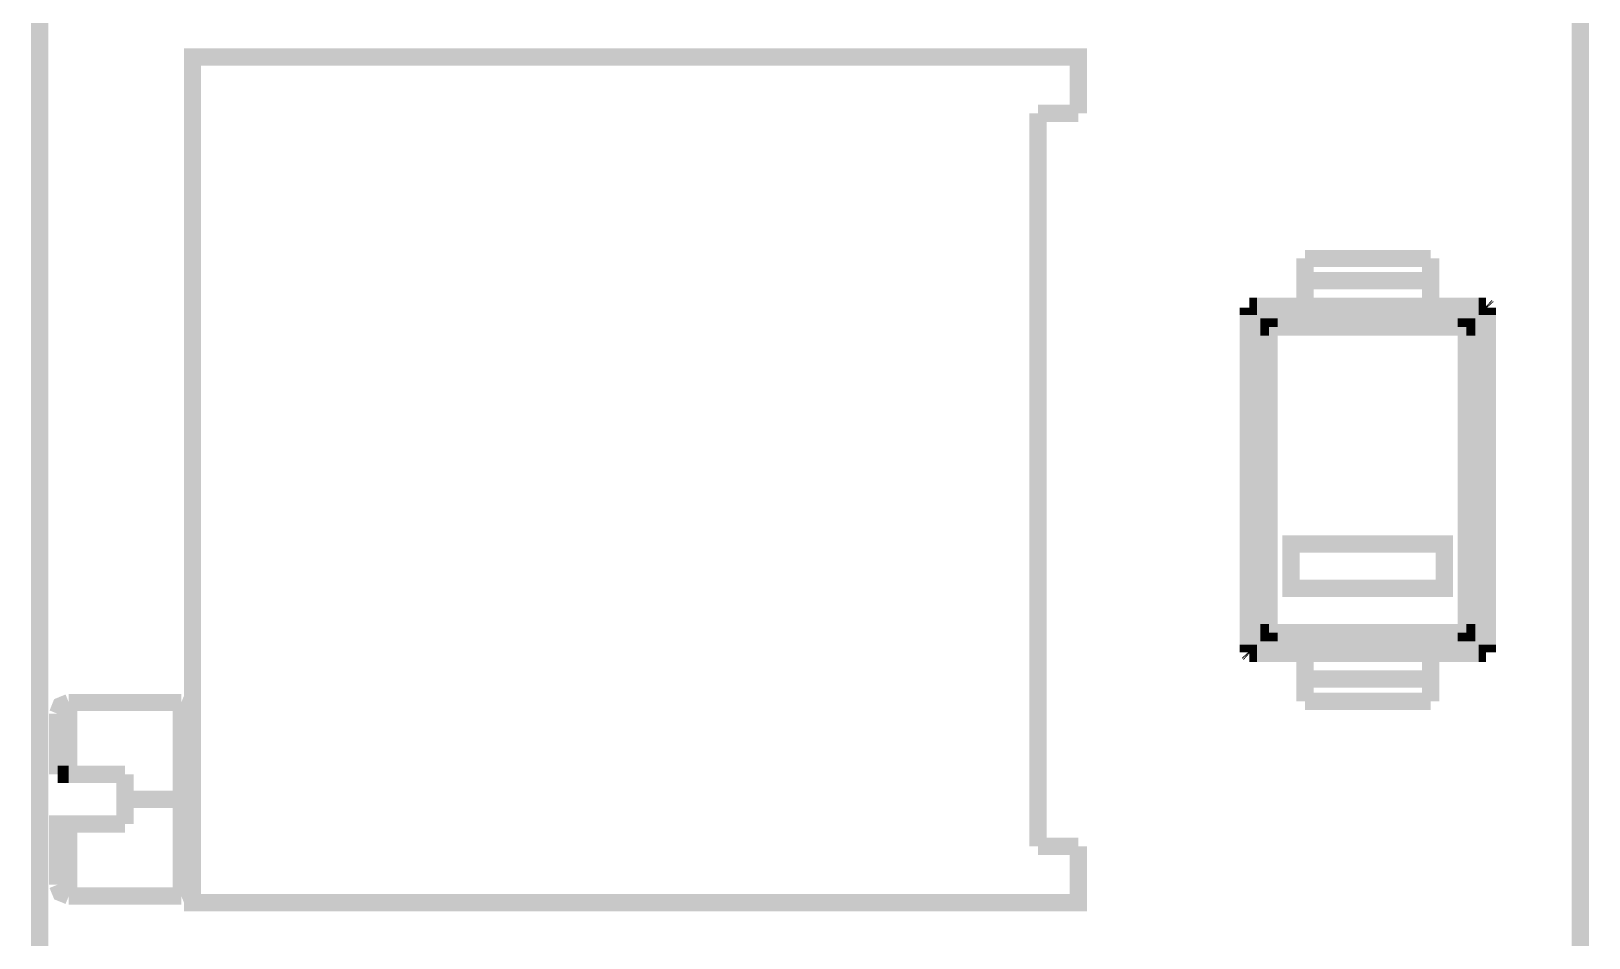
# Model space of a CAD drawing. Header units: inches. Extents: x -2.28 to 2.28, y -1.44 to 1.48.
# Drawn here: x -1.752 to -1.032, y -0.047 to 0.372 of the extents above; entities that cross this region are included whole.
import ezdxf

# ---------------------------------------------------------------- set-up
doc = ezdxf.new("R2010")
doc.units = ezdxf.units.IN
doc.layers.get('0').update_dxf_attribs({"linetype": 'CONTINUOUS'})

msp = doc.modelspace()

# ---------------------------------------------------------------- linework, layer by layer
at = {"const_width": 0.008}
for points in [[(-1.748031, -0.285543), (-1.748031, 1.147528)], [(-1.748031, -0.285543), (-1.748031, 1.147528)], [(-1.748031, -0.285543), (-1.748031, 1.147528)], [(-1.035591, 1.147528), (-1.035591, -0.285543)], [(-1.035591, 1.147528), (-1.035591, -0.285543)], [(-1.035591, 1.147528), (-1.035591, -0.285543)], [(-1.26765, 0.33437), (-1.26765, 0.36037), (-1.677409, 0.36037), (-1.677409, -0.03067), (-1.26765, -0.03067), (-1.26765, -0.00467)], [(-1.26765, 0.33437), (-1.26765, 0.36037), (-1.677409, 0.36037), (-1.677409, -0.03067), (-1.26765, -0.03067), (-1.26765, -0.00467)], [(-1.26765, 0.33437), (-1.26765, 0.36037), (-1.677409, 0.36037), (-1.677409, -0.03067), (-1.26765, -0.03067), (-1.26765, -0.00467)], [(-1.26765, 0.33437), (-1.28637, 0.33437)], [(-1.28637, -0.00467), (-1.28637, 0.33437)], [(-1.26765, 0.33437), (-1.28637, 0.33437)], [(-1.28637, -0.00467), (-1.28637, 0.33437)], [(-1.26765, 0.33437), (-1.28637, 0.33437)], [(-1.28637, -0.00467), (-1.28637, 0.33437)], [(-1.162929, 0.267213), (-1.104787, 0.267213)], [(-1.162929, 0.256976), (-1.162929, 0.267213)], [(-1.162929, 0.267213), (-1.104787, 0.267213)], [(-1.162929, 0.256976), (-1.162929, 0.267213)], [(-1.162929, 0.267213), (-1.104787, 0.267213)], [(-1.162929, 0.256976), (-1.162929, 0.267213)], [(-1.104787, 0.256976), (-1.104787, 0.267213)], [(-1.104787, 0.256976), (-1.104787, 0.267213)], [(-1.104787, 0.256976), (-1.104787, 0.267213)], [(-1.162929, 0.256976), (-1.162929, 0.245102)], [(-1.104787, 0.256976), (-1.162929, 0.256976)], [(-1.162929, 0.256976), (-1.162929, 0.245102)], [(-1.104787, 0.256976), (-1.162929, 0.256976)], [(-1.162929, 0.256976), (-1.162929, 0.245102)], [(-1.104787, 0.256976), (-1.162929, 0.256976)], [(-1.104787, 0.245102), (-1.104787, 0.256976)], [(-1.104787, 0.245102), (-1.104787, 0.256976)], [(-1.104787, 0.245102), (-1.104787, 0.256976)], [(-1.189134, 0.24107), (-1.189134, 0.244531)], [(-1.189134, 0.24107), (-1.189134, 0.244531)], [(-1.189134, 0.24107), (-1.189134, 0.244531)], [(-1.189134, 0.088631), (-1.189134, 0.24107)], [(-1.189134, 0.24107), (-1.183557, 0.235494)], [(-1.189134, 0.088631), (-1.189134, 0.24107)], [(-1.189134, 0.24107), (-1.183557, 0.235494)], [(-1.189134, 0.088631), (-1.189134, 0.24107)], [(-1.189134, 0.24107), (-1.183557, 0.235494)], [(-1.185102, 0.245102), (-1.188562, 0.245102)], [(-1.185102, 0.245102), (-1.188562, 0.245102)], [(-1.185102, 0.245102), (-1.188562, 0.245102)], [(-1.082615, 0.245102), (-1.104787, 0.245102), (-1.162929, 0.245102), (-1.185102, 0.245102)], [(-1.185102, 0.245102), (-1.179525, 0.239526)], [(-1.082615, 0.245102), (-1.104787, 0.245102), (-1.162929, 0.245102), (-1.185102, 0.245102)], [(-1.185102, 0.245102), (-1.179525, 0.239526)], [(-1.082615, 0.245102), (-1.104787, 0.245102), (-1.162929, 0.245102), (-1.185102, 0.245102)], [(-1.185102, 0.245102), (-1.179525, 0.239526)], [(-1.088191, 0.239526), (-1.082615, 0.245102)], [(-1.088191, 0.239526), (-1.082615, 0.245102)], [(-1.088191, 0.239526), (-1.082615, 0.245102)], [(-1.078583, 0.24107), (-1.084159, 0.235494)], [(-1.078583, 0.24107), (-1.084159, 0.235494)], [(-1.078583, 0.24107), (-1.084159, 0.235494)], [(-1.079154, 0.245102), (-1.082615, 0.245102)], [(-1.079154, 0.245102), (-1.082615, 0.245102)], [(-1.079154, 0.245102), (-1.082615, 0.245102)], [(-1.078854, 0.244831), (-1.079154, 0.245102)], [(-1.078854, 0.244831), (-1.079154, 0.245102)], [(-1.078854, 0.244831), (-1.079154, 0.245102)], [(-1.078854, 0.244831), (-1.078583, 0.244531)], [(-1.078854, 0.244831), (-1.078583, 0.244531)], [(-1.078854, 0.244831), (-1.078583, 0.244531)], [(-1.078583, 0.244531), (-1.078583, 0.24107)], [(-1.078583, 0.244531), (-1.078583, 0.24107)], [(-1.078583, 0.244531), (-1.078583, 0.24107)], [(-1.078583, 0.088631), (-1.078583, 0.24107)], [(-1.078583, 0.088631), (-1.078583, 0.24107)], [(-1.078583, 0.088631), (-1.078583, 0.24107)], [(-1.179526, 0.239526), (-1.18235, 0.238319), (-1.183558, 0.235494)], [(-1.179526, 0.239526), (-1.18235, 0.238319), (-1.183558, 0.235494)], [(-1.179526, 0.239526), (-1.18235, 0.238319), (-1.183558, 0.235494)], [(-1.183557, 0.235494), (-1.179525, 0.235494)], [(-1.183557, 0.094207), (-1.183557, 0.235494)], [(-1.183557, 0.235494), (-1.179525, 0.235494)], [(-1.183557, 0.094207), (-1.183557, 0.235494)], [(-1.183557, 0.235494), (-1.179525, 0.235494)], [(-1.183557, 0.094207), (-1.183557, 0.235494)], [(-1.179525, 0.239526), (-1.088191, 0.239526)], [(-1.179525, 0.235494), (-1.179525, 0.239526)], [(-1.179525, 0.239526), (-1.088191, 0.239526)], [(-1.179525, 0.235494), (-1.179525, 0.239526)], [(-1.179525, 0.239526), (-1.088191, 0.239526)], [(-1.179525, 0.235494), (-1.179525, 0.239526)], [(-1.179525, 0.235494), (-1.179525, 0.094207)], [(-1.088191, 0.094207), (-1.088191, 0.235494), (-1.179525, 0.235494)], [(-1.179525, 0.235494), (-1.179525, 0.094207)], [(-1.088191, 0.094207), (-1.088191, 0.235494), (-1.179525, 0.235494)], [(-1.179525, 0.235494), (-1.179525, 0.094207)], [(-1.088191, 0.094207), (-1.088191, 0.235494), (-1.179525, 0.235494)], [(-1.088191, 0.239526), (-1.088191, 0.235494)], [(-1.088191, 0.239526), (-1.085366, 0.238319), (-1.084158, 0.235494)], [(-1.088191, 0.239526), (-1.088191, 0.235494)], [(-1.088191, 0.239526), (-1.085366, 0.238319), (-1.084158, 0.235494)], [(-1.088191, 0.239526), (-1.088191, 0.235494)], [(-1.088191, 0.239526), (-1.085366, 0.238319), (-1.084158, 0.235494)], [(-1.088191, 0.235494), (-1.084159, 0.235494)], [(-1.088191, 0.235494), (-1.084159, 0.235494)], [(-1.088191, 0.235494), (-1.084159, 0.235494)], [(-1.084159, 0.235494), (-1.084159, 0.094207)], [(-1.084159, 0.235494), (-1.084159, 0.094207)], [(-1.084159, 0.235494), (-1.084159, 0.094207)], [(-1.169289, 0.11468), (-1.169289, 0.135152), (-1.098427, 0.135152), (-1.098427, 0.11468), (-1.169289, 0.11468)], [(-1.169289, 0.11468), (-1.169289, 0.135152), (-1.098427, 0.135152), (-1.098427, 0.11468), (-1.169289, 0.11468)], [(-1.169289, 0.11468), (-1.169289, 0.135152), (-1.098427, 0.135152), (-1.098427, 0.11468), (-1.169289, 0.11468)], [(-1.183557, 0.094207), (-1.189134, 0.088631)], [(-1.183557, 0.094207), (-1.189134, 0.088631)], [(-1.183557, 0.094207), (-1.189134, 0.088631)], [(-1.185102, 0.084598), (-1.179525, 0.090175)], [(-1.185102, 0.084598), (-1.179525, 0.090175)], [(-1.185102, 0.084598), (-1.179525, 0.090175)], [(-1.179526, 0.090174), (-1.18235, 0.091381), (-1.183558, 0.094207)], [(-1.179526, 0.090174), (-1.18235, 0.091381), (-1.183558, 0.094207)], [(-1.179526, 0.090174), (-1.18235, 0.091381), (-1.183558, 0.094207)], [(-1.179525, 0.094207), (-1.183557, 0.094207)], [(-1.179525, 0.094207), (-1.183557, 0.094207)], [(-1.179525, 0.094207), (-1.183557, 0.094207)], [(-1.179525, 0.094207), (-1.088191, 0.094207)], [(-1.179525, 0.090175), (-1.179525, 0.094207)], [(-1.179525, 0.094207), (-1.088191, 0.094207)], [(-1.179525, 0.090175), (-1.179525, 0.094207)], [(-1.179525, 0.094207), (-1.088191, 0.094207)], [(-1.179525, 0.090175), (-1.179525, 0.094207)], [(-1.088191, 0.090175), (-1.179525, 0.090175)], [(-1.088191, 0.090175), (-1.179525, 0.090175)], [(-1.088191, 0.090175), (-1.179525, 0.090175)], [(-1.088191, 0.094207), (-1.088191, 0.090175)], [(-1.084159, 0.094207), (-1.088191, 0.094207)], [(-1.088191, 0.090174), (-1.085366, 0.091381), (-1.084158, 0.094207)], [(-1.088191, 0.094207), (-1.088191, 0.090175)], [(-1.084159, 0.094207), (-1.088191, 0.094207)], [(-1.088191, 0.090174), (-1.085366, 0.091381), (-1.084158, 0.094207)], [(-1.088191, 0.094207), (-1.088191, 0.090175)], [(-1.084159, 0.094207), (-1.088191, 0.094207)], [(-1.088191, 0.090174), (-1.085366, 0.091381), (-1.084158, 0.094207)], [(-1.088191, 0.090175), (-1.082615, 0.084598)], [(-1.088191, 0.090175), (-1.082615, 0.084598)], [(-1.088191, 0.090175), (-1.082615, 0.084598)], [(-1.084159, 0.094207), (-1.078583, 0.088631)], [(-1.084159, 0.094207), (-1.078583, 0.088631)], [(-1.084159, 0.094207), (-1.078583, 0.088631)], [(-1.189134, 0.08517), (-1.189134, 0.088631)], [(-1.189134, 0.08517), (-1.189134, 0.088631)], [(-1.189134, 0.08517), (-1.189134, 0.088631)], [(-1.188862, 0.08487), (-1.189133, 0.08517)], [(-1.188862, 0.08487), (-1.189133, 0.08517)], [(-1.188862, 0.08487), (-1.189133, 0.08517)], [(-1.188862, 0.08487), (-1.188562, 0.084598)], [(-1.188862, 0.08487), (-1.188562, 0.084598)], [(-1.188862, 0.08487), (-1.188562, 0.084598)], [(-1.185102, 0.084598), (-1.188562, 0.084598)], [(-1.185102, 0.084598), (-1.188562, 0.084598)], [(-1.185102, 0.084598), (-1.188562, 0.084598)], [(-1.162929, 0.084598), (-1.185102, 0.084598)], [(-1.162929, 0.084598), (-1.185102, 0.084598)], [(-1.162929, 0.084598), (-1.185102, 0.084598)], [(-1.104787, 0.084598), (-1.162929, 0.084598)], [(-1.162929, 0.084598), (-1.162929, 0.072724)], [(-1.104787, 0.084598), (-1.162929, 0.084598)], [(-1.162929, 0.084598), (-1.162929, 0.072724)], [(-1.104787, 0.084598), (-1.162929, 0.084598)], [(-1.162929, 0.084598), (-1.162929, 0.072724)], [(-1.082615, 0.084598), (-1.104787, 0.084598)], [(-1.104787, 0.072724), (-1.104787, 0.084598)], [(-1.082615, 0.084598), (-1.104787, 0.084598)], [(-1.104787, 0.072724), (-1.104787, 0.084598)], [(-1.082615, 0.084598), (-1.104787, 0.084598)], [(-1.104787, 0.072724), (-1.104787, 0.084598)], [(-1.079154, 0.084598), (-1.082615, 0.084598)], [(-1.079154, 0.084598), (-1.082615, 0.084598)], [(-1.079154, 0.084598), (-1.082615, 0.084598)], [(-1.078583, 0.088631), (-1.078583, 0.08517)], [(-1.078583, 0.088631), (-1.078583, 0.08517)], [(-1.078583, 0.088631), (-1.078583, 0.08517)], [(-1.162929, 0.062488), (-1.162929, 0.072724)], [(-1.162929, 0.072724), (-1.104787, 0.072724)], [(-1.162929, 0.062488), (-1.162929, 0.072724)], [(-1.162929, 0.072724), (-1.104787, 0.072724)], [(-1.162929, 0.062488), (-1.162929, 0.072724)], [(-1.162929, 0.072724), (-1.104787, 0.072724)], [(-1.104787, 0.072724), (-1.104787, 0.062488)], [(-1.104787, 0.072724), (-1.104787, 0.062488)], [(-1.104787, 0.072724), (-1.104787, 0.062488)], [(-1.734609, 0.061891), (-1.738306, 0.060387), (-1.739809, 0.056691)], [(-1.734609, 0.061891), (-1.738306, 0.060387), (-1.739809, 0.056691)], [(-1.734609, 0.061891), (-1.738306, 0.060387), (-1.739809, 0.056691)], [(-1.734609, 0.061891), (-1.682609, 0.061891)], [(-1.734609, 0.028611), (-1.734609, 0.061891)], [(-1.734609, 0.061891), (-1.682609, 0.061891)], [(-1.734609, 0.028611), (-1.734609, 0.061891)], [(-1.734609, 0.061891), (-1.682609, 0.061891)], [(-1.734609, 0.028611), (-1.734609, 0.061891)], [(-1.708609, 0.01717), (-1.682609, 0.01717), (-1.682609, 0.061891)], [(-1.708609, 0.01717), (-1.682609, 0.01717), (-1.682609, 0.061891)], [(-1.708609, 0.01717), (-1.682609, 0.01717), (-1.682609, 0.061891)], [(-1.682609, 0.061891), (-1.678913, 0.060387), (-1.677409, 0.056691)], [(-1.682609, 0.061891), (-1.678913, 0.060387), (-1.677409, 0.056691)], [(-1.682609, 0.061891), (-1.678913, 0.060387), (-1.677409, 0.056691)], [(-1.104787, 0.062488), (-1.162929, 0.062488)], [(-1.104787, 0.062488), (-1.162929, 0.062488)], [(-1.104787, 0.062488), (-1.162929, 0.062488)], [(-1.739809, 0.028611), (-1.739809, 0.056691)], [(-1.739809, 0.028611), (-1.739809, 0.056691)], [(-1.739809, 0.028611), (-1.739809, 0.056691)], [(-1.739809, 0.028611), (-1.734609, 0.028611)], [(-1.739809, 0.028611), (-1.734609, 0.028611)], [(-1.739809, 0.028611), (-1.734609, 0.028611)], [(-1.734609, 0.028611), (-1.708609, 0.028611)], [(-1.734609, 0.028611), (-1.708609, 0.028611)], [(-1.734609, 0.028611), (-1.708609, 0.028611)], [(-1.708609, 0.01717), (-1.708609, 0.028611)], [(-1.708609, 0.01717), (-1.708609, 0.028611)], [(-1.708609, 0.01717), (-1.708609, 0.028611)], [(-1.708609, 0.00573), (-1.708609, 0.01717)], [(-1.708609, 0.00573), (-1.708609, 0.01717)], [(-1.708609, 0.00573), (-1.708609, 0.01717)], [(-1.682609, -0.02755), (-1.682609, 0.01717), (-1.677409, 0.01717)], [(-1.682609, -0.02755), (-1.682609, 0.01717), (-1.677409, 0.01717)], [(-1.682609, -0.02755), (-1.682609, 0.01717), (-1.677409, 0.01717)], [(-1.739809, -0.02235), (-1.739809, 0.00573), (-1.734609, 0.00573)], [(-1.739809, -0.02235), (-1.739809, 0.00573), (-1.734609, 0.00573)], [(-1.739809, -0.02235), (-1.739809, 0.00573), (-1.734609, 0.00573)], [(-1.734609, 0.00573), (-1.708609, 0.00573)], [(-1.734609, 0.00573), (-1.734609, -0.02755)], [(-1.734609, 0.00573), (-1.708609, 0.00573)], [(-1.734609, 0.00573), (-1.734609, -0.02755)], [(-1.734609, 0.00573), (-1.708609, 0.00573)], [(-1.734609, 0.00573), (-1.734609, -0.02755)], [(-1.28637, -0.00467), (-1.26765, -0.00467)], [(-1.28637, -0.00467), (-1.26765, -0.00467)], [(-1.28637, -0.00467), (-1.26765, -0.00467)], [(-1.734609, -0.02755), (-1.738306, -0.026046), (-1.739809, -0.02235)], [(-1.734609, -0.02755), (-1.738306, -0.026046), (-1.739809, -0.02235)], [(-1.734609, -0.02755), (-1.738306, -0.026046), (-1.739809, -0.02235)], [(-1.682609, -0.02755), (-1.678913, -0.026046), (-1.677409, -0.02235)], [(-1.682609, -0.02755), (-1.678913, -0.026046), (-1.677409, -0.02235)], [(-1.682609, -0.02755), (-1.678913, -0.026046), (-1.677409, -0.02235)], [(-1.682609, -0.02755), (-1.734609, -0.02755)], [(-1.682609, -0.02755), (-1.734609, -0.02755)], [(-1.682609, -0.02755), (-1.734609, -0.02755)]]:
    msp.add_lwpolyline(points, dxfattribs=at)

doc.saveas('drawing.dxf')
